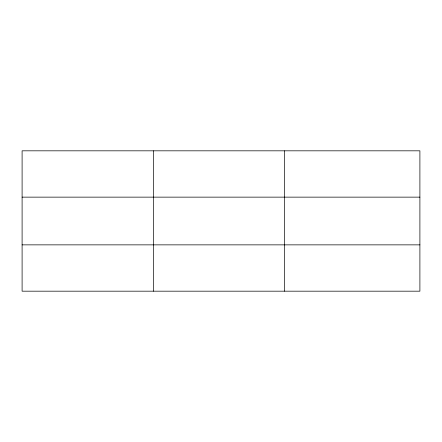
<?xml version="1.0" encoding="UTF-8"?>
<svg xmlns="http://www.w3.org/2000/svg" width="442" height="442" viewBox="0 0 442 442"><rect width="100%" height="100%" fill="white"/><g stroke="black" fill="none" stroke-linecap="round" stroke-linejoin="round"><path stroke-width="0.66" d="M153.374 291.179L153.374 150.821M284.648 291.179L284.648 150.821M419.9 244.862L419.9 291.179L22.1 291.179L22.1 150.821L419.9 150.821L419.9 244.862L22.1 244.862M22.1 197.138L419.9 197.138"/></g></svg>
